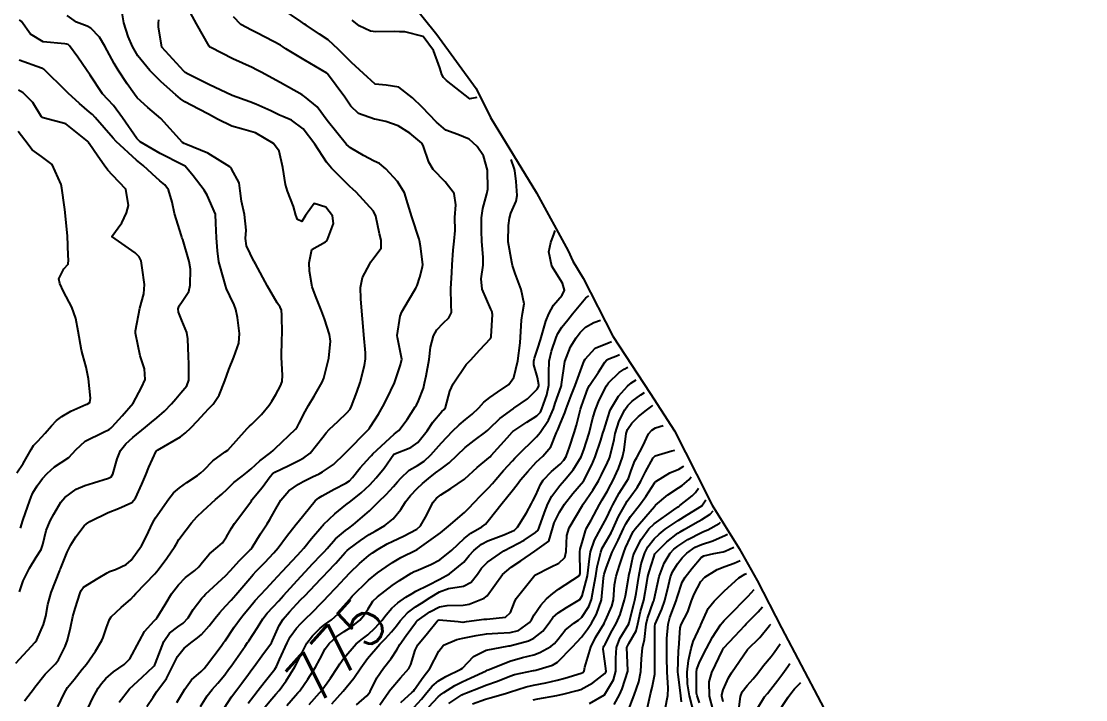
# Model space of a CAD drawing. Header units: metres. Extents: x 318500 to 325275, y 7408834 to 7428799.
# Drawn here: x 322752.3 to 322841.9, y 7421995.5 to 7422052.5 of the extents above; entities that cross this region are included whole.
import ezdxf
from ezdxf.enums import TextEntityAlignment as Align

# ---------------------------------------------------------------- set-up
doc = ezdxf.new("R2010")
doc.units = ezdxf.units.M
doc.header["$MEASUREMENT"] = 0
for name, color, linetype in [('Area', 45, 'Continuous'), ('Cotas', 45, 'Continuous'), ('Curvas de Nivel 1m', 11, 'Continuous'), ('Curvas de Nivel 5m', 15, 'Continuous'), ('Vias Primárias', 230, 'Continuous')]:
    doc.layers.add(name, color=color, linetype=linetype)
doc.styles.add('Style-STANDARD', font='STANDARD.shx')

msp = doc.modelspace()

# ---------------------------------------------------------------- linework, layer by layer
at = {"layer": 'Area'}
msp.add_lwpolyline([(322778.502, 7422062.334), (322787.271, 7422051.427), (322790.572, 7422046.885), (322791.797, 7422044.458), (322795.657, 7422038.118), (322798.33, 7422033.217), (322798.729, 7422032.372), (322799.601, 7422030.942), (322802.086, 7422026.052), (322805.235, 7422021.263), (322807.29, 7422018.07), (322809.139, 7422014.427), (322810.461, 7422011.822), (322812.725, 7422008.171), (322814.261, 7422005.48), (322816.29, 7422001.493), (322821.261, 7421992.071)], dxfattribs=at)
at = {"layer": 'Curvas de Nivel 1m', "flags": 128}
for points, elevation in [([(322755.366, 7421994.852), (322755.882, 7421995.975), (322756.179, 7421996.472), (322756.717, 7421997.15), (322757.413, 7421998.02), (322757.609, 7421998.265), (322757.757, 7421998.455), (322758.529, 7421999.541), (322759.07, 7422000.436), (322759.183, 7422000.694), (322759.456, 7422001.527), (322759.696, 7422002.199), (322759.854, 7422002.426), (322760.69, 7422003.21), (322761.493, 7422003.925), (322761.725, 7422004.179), (322761.918, 7422004.404), (322763.517, 7422006.052), (322763.802, 7422006.376), (322764.545, 7422007.355), (322765.216, 7422008.355), (322765.339, 7422008.567), (322765.559, 7422008.927), (322766.161, 7422009.755), (322766.618, 7422010.34), (322767.07, 7422010.85), (322767.59, 7422011.362), (322768.635, 7422012.314), (322769.154, 7422012.76), (322769.613, 7422013.18), (322770.19, 7422013.723), (322770.874, 7422014.281), (322771.311, 7422014.599), (322771.639, 7422014.892), (322772.361, 7422015.552), (322773.296, 7422016.254), (322773.495, 7422016.419), (322773.663, 7422016.6), (322775.357, 7422018.225), (322775.506, 7422018.399), (322775.688, 7422018.73), (322776.192, 7422019.723), (322776.467, 7422020.209), (322776.929, 7422020.995), (322777.612, 7422022.192), (322777.743, 7422022.527), (322778.08, 7422023.863), (322778.166, 7422024.186), (322778.328, 7422025.639), (322778.224, 7422026.186), (322777.81, 7422027.498), (322777.573, 7422028.194), (322777.067, 7422029.437), (322776.772, 7422030.206), (322776.539, 7422031.531), (322776.51, 7422032.21), (322776.751, 7422033.344), (322777.897, 7422033.976), (322778.013, 7422034.074), (322778.079, 7422034.188), (322778.575, 7422035.522), (322778.489, 7422036.184), (322777.931, 7422036.892), (322776.933, 7422037.207), (322776.202, 7422036.216), (322775.915, 7422035.706), (322775.547, 7422035.856), (322775.404, 7422036.228), (322775.197, 7422036.965), (322774.683, 7422038.239), (322774.517, 7422038.803), (322774.303, 7422040.245), (322773.991, 7422041.626), (322773.523, 7422042.255), (322772.013, 7422043.161), (322770.81, 7422043.497), (322770.021, 7422043.712), (322768.788, 7422044.319), (322768.296, 7422044.589), (322768.034, 7422044.725), (322767.231, 7422045.145), (322766.044, 7422045.774), (322765.699, 7422046.008), (322765.29, 7422046.361), (322764.066, 7422047.446), (322763.095, 7422048.395), (322762.099, 7422049.644), (322761.641, 7422050.415), (322761.278, 7422051.258), (322760.916, 7422052.422), (322760.653, 7422053.924)], 766), ([(322760.524, 7421995.262), (322761.39, 7421996.371), (322762.451, 7421997.343), (322763.418, 7421998.242), (322763.481, 7421998.317), (322763.515, 7421998.379), (322763.569, 7421998.525), (322764.288, 7422000.367), (322764.755, 7422001.056), (322765.458, 7422001.581), (322765.923, 7422001.886), (322766.325, 7422002.341), (322766.764, 7422003.054), (322767.495, 7422004.013), (322767.642, 7422004.184), (322767.787, 7422004.326), (322769.516, 7422005.897), (322769.88, 7422006.295), (322770.642, 7422007.175), (322771.547, 7422008.066), (322771.651, 7422008.166), (322771.728, 7422008.268), (322772.419, 7422009.409), (322772.985, 7422010.256), (322773.216, 7422010.621), (322773.591, 7422011.315), (322774.142, 7422012.242), (322774.822, 7422013.022), (322775.62, 7422013.587), (322776.025, 7422013.813), (322776.797, 7422014.202), (322777.351, 7422014.477), (322777.637, 7422014.628), (322778.577, 7422015.249), (322779.522, 7422016.171), (322779.585, 7422016.246), (322779.662, 7422016.323), (322781.469, 7422018.143), (322781.565, 7422018.259), (322781.685, 7422018.44), (322782.349, 7422019.482), (322782.739, 7422020.125), (322783.072, 7422020.767), (322783.701, 7422022.111), (322783.741, 7422022.219), (322784.225, 7422023.636), (322784.322, 7422024.104), (322783.957, 7422025.939), (322783.939, 7422026.109), (322784.19, 7422027.73), (322784.335, 7422028.105), (322784.89, 7422029.038), (322785.515, 7422030.093), (322785.62, 7422030.315), (322785.854, 7422031.003), (322786.079, 7422031.874), (322786.091, 7422032.087), (322785.893, 7422033.614), (322785.807, 7422034.091), (322785.778, 7422034.214), (322785.161, 7422036.098), (322784.841, 7422037.197), (322784.556, 7422038.104), (322783.964, 7422039.06), (322782.978, 7422040.125), (322782.432, 7422040.58), (322781.986, 7422040.764), (322781.088, 7422041.255), (322779.996, 7422041.893), (322779.663, 7422042.173), (322778.03, 7422044.19), (322777.199, 7422045.36), (322776.14, 7422046.219), (322776.051, 7422046.276), (322775.923, 7422046.351), (322774.067, 7422047.383), (322772.475, 7422048.266), (322772.083, 7422048.474), (322771.708, 7422048.654), (322770.096, 7422049.397), (322768.233, 7422050.328), (322768.163, 7422050.382), (322768.111, 7422050.444), (322767.033, 7422052.341), (322766.154, 7422053.928)], 768), ([(322751.82, 7421998.534), (322753.438, 7422000.306), (322753.58, 7422000.508), (322754.16, 7422001.799), (322754.333, 7422002.497), (322754.501, 7422003.479), (322754.792, 7422004.491), (322755.519, 7422006.334), (322755.556, 7422006.443), (322755.574, 7422006.479), (322756.15, 7422007.872), (322756.443, 7422008.477), (322756.864, 7422009.167), (322757.574, 7422010.09), (322757.766, 7422010.269), (322758.062, 7422010.453), (322759.588, 7422011.224), (322760.461, 7422011.552), (322761.596, 7422012.041), (322761.902, 7422012.405), (322762.426, 7422013.59), (322762.758, 7422014.393), (322763.006, 7422015.023), (322763.635, 7422016.38), (322763.66, 7422016.407), (322763.745, 7422016.463), (322765.672, 7422017.577), (322766.111, 7422017.911), (322766.546, 7422018.341), (322767.105, 7422018.92), (322767.698, 7422019.56), (322768.077, 7422019.952), (322768.43, 7422020.319), (322768.945, 7422021.088), (322769.424, 7422022.305), (322769.75, 7422023.256), (322770.181, 7422024.294), (322770.602, 7422025.463), (322770.661, 7422026.287), (322770.478, 7422027.622), (322770.351, 7422028.292), (322770.216, 7422028.687), (322769.831, 7422029.433), (322769.554, 7422030.021), (322769.474, 7422030.305), (322769.345, 7422030.81), (322768.91, 7422032.314), (322768.789, 7422033.226), (322768.717, 7422034.318), (322768.66, 7422035.567), (322768.623, 7422036.319), (322767.944, 7422037.914), (322767.668, 7422038.333), (322766.764, 7422039.54), (322766.074, 7422040.349), (322765.971, 7422040.409), (322765.858, 7422040.466), (322763.986, 7422041.43), (322762.283, 7422042.406), (322762.004, 7422042.671), (322760.812, 7422044.422), (322760.04, 7422045.452), (322759.57, 7422045.962), (322759.122, 7422046.444), (322758.073, 7422048.012), (322757.783, 7422048.464), (322757.043, 7422049.529), (322756.345, 7422050.486), (322756.214, 7422050.591), (322756.111, 7422050.629), (322755.953, 7422050.65), (322754.113, 7422050.809), (322753.056, 7422051.463), (322752.281, 7422052.538), (322752.132, 7422052.664)], 764), ([(322757.77, 7421994.454), (322758.266, 7421995.558), (322758.74, 7421996.44), (322759.019, 7421996.812), (322759.402, 7421997.234), (322760.039, 7421997.792), (322760.934, 7421998.407), (322761.425, 7421998.906), (322762.227, 7422000.398), (322762.659, 7422001.185), (322763.466, 7422002.097), (322763.61, 7422002.236), (322763.729, 7422002.376), (322764.391, 7422003.462), (322764.929, 7422004.359), (322765.508, 7422005.132), (322766.118, 7422005.74), (322766.879, 7422006.336), (322767.219, 7422006.639), (322767.53, 7422007.03), (322768.134, 7422007.729), (322768.84, 7422008.311), (322769.215, 7422008.646), (322769.563, 7422009.164), (322769.974, 7422009.894), (322770.233, 7422010.29), (322771.598, 7422012.113), (322771.662, 7422012.206), (322771.705, 7422012.269), (322772.573, 7422013.303), (322773.243, 7422014.254), (322773.425, 7422014.46), (322773.635, 7422014.599), (322774.748, 7422015.128), (322775.651, 7422015.588), (322776.06, 7422015.807), (322776.598, 7422016.206), (322777.674, 7422017.552), (322777.949, 7422017.916), (322778.205, 7422018.185), (322778.975, 7422018.893), (322779.701, 7422019.598), (322779.962, 7422019.911), (322780.098, 7422020.164), (322780.545, 7422021.34), (322780.826, 7422022.154), (322781.194, 7422023.588), (322781.263, 7422024.147), (322781.255, 7422024.66), (322781.139, 7422026.15), (322781.075, 7422026.877), (322780.952, 7422028.153), (322780.867, 7422029.191), (322780.833, 7422030.155), (322781.026, 7422030.979), (322781.627, 7422032.144), (322781.716, 7422032.299), (322781.876, 7422032.534), (322782.577, 7422033.442), (322782.592, 7422034.13), (322782.446, 7422034.672), (322782.14, 7422036.137), (322781.927, 7422036.581), (322780.467, 7422038.162), (322780.199, 7422038.412), (322779.955, 7422038.637), (322778.394, 7422040.186), (322777.978, 7422040.696), (322776.987, 7422042.205), (322776.019, 7422043.507), (322775.026, 7422044.235), (322774.309, 7422044.522), (322774.034, 7422044.636), (322773.297, 7422044.998), (322772.043, 7422045.579), (322771.537, 7422045.769), (322770.05, 7422046.3), (322768.064, 7422047.233), (322766.333, 7422048.09), (322766.078, 7422048.242), (322765.955, 7422048.352), (322764.11, 7422050.38), (322763.836, 7422052.094), (322763.832, 7422052.384), (322763.854, 7422052.664)], 767), ([(322762.855, 7421994.898), (322763.379, 7421995.678), (322763.654, 7421996.108), (322763.857, 7421996.373), (322764.518, 7421997.248), (322765.067, 7421998.355), (322765.427, 7421999.085), (322765.99, 7421999.789), (322766.656, 7422000.338), (322767.114, 7422000.664), (322767.449, 7422000.952), (322768.098, 7422001.682), (322768.593, 7422002.313), (322768.985, 7422002.8), (322769.485, 7422003.32), (322769.953, 7422003.833), (322770.338, 7422004.287), (322771.514, 7422005.654), (322771.805, 7422005.98), (322772.07, 7422006.264), (322772.777, 7422007.011), (322773.544, 7422007.817), (322773.903, 7422008.245), (322774.618, 7422009.18), (322775.428, 7422010.222), (322775.582, 7422010.416), (322777.016, 7422012.199), (322777.344, 7422012.454), (322777.606, 7422012.609), (322778.615, 7422013.18), (322779.623, 7422013.688), (322779.909, 7422013.882), (322780.17, 7422014.162), (322780.811, 7422014.984), (322781.656, 7422015.89), (322781.775, 7422016.021), (322781.88, 7422016.137), (322783.677, 7422017.794), (322783.856, 7422017.931), (322784.075, 7422018.106), (322784.768, 7422019.025), (322785.457, 7422020.093), (322785.548, 7422020.256), (322785.718, 7422020.608), (322786.153, 7422021.664), (322786.247, 7422022.082), (322786.375, 7422022.709), (322786.636, 7422024.077), (322786.739, 7422025.112), (322786.984, 7422026.072), (322787.28, 7422026.585), (322787.806, 7422027.146), (322788.279, 7422027.587), (322788.514, 7422028.05), (322788.481, 7422028.705), (322788.456, 7422030.051), (322788.538, 7422031.372), (322788.566, 7422032.05), (322788.643, 7422033.295), (322788.741, 7422034.047), (322788.805, 7422034.943), (322788.78, 7422036.047), (322788.869, 7422037.113), (322788.744, 7422038.048), (322787.965, 7422039.034), (322786.953, 7422040.075), (322786.595, 7422040.689), (322786.13, 7422042.088), (322786.003, 7422042.287), (322784.987, 7422043.129), (322784.025, 7422043.745), (322782.988, 7422044.126), (322782.178, 7422044.285), (322782.032, 7422044.311), (322780.672, 7422044.796), (322780.042, 7422045.393), (322779.511, 7422046.175), (322778.079, 7422048.139), (322778.018, 7422048.191), (322776.096, 7422049.299), (322774.545, 7422050.243), (322774.282, 7422050.417), (322774.113, 7422050.525), (322773.531, 7422050.841), (322772.123, 7422051.571), (322771.651, 7422051.803), (322770.776, 7422052.29), (322770.139, 7422052.91)], 769), ([(322790.65, 7422046.13), (322790.06, 7422046.03), (322788.075, 7422047.565), (322787.826, 7422047.813), (322787.69, 7422048.066), (322787.519, 7422048.638), (322786.988, 7422050.077), (322786.122, 7422051.26), (322784.575, 7422051.656), (322784.125, 7422051.658), (322783.7, 7422051.69), (322782.125, 7422051.658), (322781.686, 7422051.707), (322780.734, 7422052.161), (322780.137, 7422052.637)], 771), ([(322752.115, 7422004.531), (322752.441, 7422005.458), (322752.962, 7422006.518), (322753.534, 7422007.447), (322753.951, 7422008.097), (322754.099, 7422008.505), (322754.378, 7422009.692), (322754.701, 7422010.499), (322755.013, 7422011.069), (322755.596, 7422012.07), (322755.938, 7422012.485), (322756.895, 7422013.186), (322757.615, 7422013.482), (322758.37, 7422013.697), (322759.625, 7422014.087), (322759.848, 7422014.206), (322759.987, 7422014.426), (322760.349, 7422015.723), (322760.637, 7422016.42), (322761.09, 7422016.991), (322761.671, 7422017.524), (322762.729, 7422018.394), (322763.25, 7422018.823), (322763.692, 7422019.185), (322764.337, 7422019.734), (322764.93, 7422020.362), (322765.283, 7422020.79), (322765.724, 7422021.29), (322766.209, 7422021.869), (322766.381, 7422022.344), (322766.375, 7422023.723), (322766.354, 7422024.344), (322766.297, 7422025.83), (322766.207, 7422026.346), (322765.8, 7422027.379), (322765.529, 7422028.076), (322765.502, 7422028.355), (322765.568, 7422028.6), (322765.819, 7422028.965), (322766.378, 7422029.801), (322766.488, 7422030.344), (322766.515, 7422031.689), (322766.419, 7422032.345), (322765.888, 7422034.179), (322765.836, 7422034.297), (322765.808, 7422034.351), (322765.76, 7422034.484), (322765.178, 7422036.361), (322764.979, 7422037.32), (322764.675, 7422038.369), (322764.357, 7422038.777), (322763.957, 7422039.116), (322763.292, 7422039.719), (322762.536, 7422040.402), (322761.977, 7422040.872), (322760.256, 7422042.427), (322760.004, 7422042.698), (322758.491, 7422044.453), (322758.267, 7422044.691), (322758.034, 7422044.899), (322757.193, 7422045.624), (322756.236, 7422046.487), (322756.053, 7422046.665), (322754.18, 7422048.509), (322754.081, 7422048.57), (322753.978, 7422048.616), (322752.091, 7422049.272)], 763), ([(322752.202, 7422009.9), (322752.408, 7422010.528), (322752.819, 7422011.748), (322753.112, 7422012.517), (322753.263, 7422012.857), (322753.614, 7422013.455), (322754.062, 7422014.067), (322754.459, 7422014.502), (322755.071, 7422015.06), (322755.644, 7422015.431), (322756.289, 7422015.841), (322756.86, 7422016.472), (322757.668, 7422017.22), (322759.207, 7422017.969), (322759.678, 7422018.198), (322759.809, 7422018.299), (322759.934, 7422018.427), (322760.778, 7422019.335), (322761.71, 7422020.41), (322762.404, 7422021.726), (322762.699, 7422022.396), (322762.65, 7422023.298), (322762.302, 7422024.402), (322761.907, 7422026.289), (322761.882, 7422026.409), (322761.882, 7422026.5), (322762.265, 7422028.403), (322762.608, 7422029.618), (322762.667, 7422030.398), (322762.46, 7422031.802), (322762.362, 7422032.403), (322762.197, 7422032.729), (322761.876, 7422033.049), (322759.89, 7422034.43), (322760.748, 7422035.58), (322761.135, 7422036.418), (322761.313, 7422037.033), (322761.083, 7422038.419), (322759.962, 7422039.601), (322759.553, 7422040.023), (322759.263, 7422040.441), (322758.735, 7422041.202), (322757.997, 7422042.275), (322757.926, 7422042.388), (322757.861, 7422042.462), (322756.021, 7422043.914), (322754.113, 7422044.425), (322754.029, 7422044.445), (322753.966, 7422044.511), (322753.241, 7422045.721), (322752.433, 7422046.534), (322752.053, 7422046.762)], 762), ([(322751.896, 7422014.536), (322752.441, 7422015.331), (322753.122, 7422016.518), (322753.317, 7422016.853), (322753.661, 7422017.223), (322754.301, 7422017.877), (322754.813, 7422018.499), (322755.236, 7422018.945), (322755.692, 7422019.292), (322756.44, 7422019.737), (322757.707, 7422020.292), (322757.832, 7422020.334), (322758.059, 7422020.455), (322758.103, 7422020.843), (322757.944, 7422022.457), (322757.745, 7422023.447), (322757.457, 7422024.465), (322757.361, 7422024.872), (322757.062, 7422026.471), (322756.869, 7422027.543), (322756.524, 7422028.479), (322755.83, 7422029.796), (322755.521, 7422030.493), (322755.453, 7422030.887), (322755.858, 7422031.707), (322756.23, 7422032.119), (322756.264, 7422032.484), (322756.22, 7422032.831), (322756.17, 7422034.486), (322755.986, 7422036.422), (322755.98, 7422036.489), (322755.926, 7422036.898), (322755.687, 7422038.493), (322755.634, 7422038.812), (322754.88, 7422040.501), (322753.98, 7422041.177), (322753.182, 7422041.717), (322752.577, 7422042.531), (322752.011, 7422043.27)], 761), ([(322767.369, 7421994.899), (322767.932, 7421995.771), (322768.362, 7421996.315), (322768.843, 7421996.863), (322769.409, 7421997.564), (322769.724, 7421997.987), (322769.942, 7421998.292), (322771.124, 7421999.961), (322771.34, 7422000.272), (322771.381, 7422000.331), (322771.442, 7422000.418), (322772.184, 7422001.537), (322772.628, 7422002.258), (322772.99, 7422002.742), (322773.485, 7422003.271), (322773.955, 7422003.781), (322774.364, 7422004.237), (322775.513, 7422005.478), (322776.188, 7422006.21), (322776.826, 7422006.906), (322777.542, 7422007.637), (322777.813, 7422007.921), (322778.033, 7422008.185), (322778.744, 7422008.997), (322779.573, 7422009.684), (322779.859, 7422009.883), (322780.219, 7422010.16), (322781.592, 7422011.363), (322782.4, 7422012.128), (322782.997, 7422012.731), (322783.619, 7422013.409), (322783.951, 7422013.781), (322784.236, 7422014.104), (322784.956, 7422014.781), (322785.646, 7422015.179), (322786.207, 7422015.526), (322786.775, 7422016.073), (322787.67, 7422017.074), (322788.594, 7422018.046), (322789.149, 7422018.578), (322789.695, 7422019.044), (322790.248, 7422019.478), (322790.8, 7422020.019), (322791.23, 7422020.502), (322791.723, 7422020.901), (322792.38, 7422021.351), (322793.338, 7422021.986), (322793.746, 7422022.561), (322794.085, 7422023.975), (322794.278, 7422025.477), (322794.323, 7422025.972), (322794.395, 7422027.387), (322794.494, 7422027.97), (322794.622, 7422028.763), (322794.388, 7422029.972), (322793.86, 7422031.31), (322793.653, 7422031.983), (322793.578, 7422032.281), (322793.29, 7422033.989), (322793.301, 7422035.376), (322793.381, 7422035.988), (322793.508, 7422036.405), (322793.941, 7422037.412), (322794.04, 7422037.888), (322793.966, 7422039.065), (322793.832, 7422039.982), (322793.779, 7422040.186), (322793.53, 7422040.91)], 771), ([(322769.367, 7421994.744), (322769.982, 7421995.69), (322770.416, 7421996.285), (322770.839, 7421996.837), (322771.41, 7421997.618), (322771.688, 7421997.995), (322771.893, 7421998.265), (322772.538, 7421999.15), (322773.338, 7422000.251), (322773.379, 7422000.313), (322773.443, 7422000.45), (322773.996, 7422001.708), (322774.341, 7422002.237), (322774.863, 7422002.845), (322775.49, 7422003.526), (322775.83, 7422003.88), (322776.152, 7422004.21), (322777.514, 7422005.624), (322777.793, 7422005.912), (322778.051, 7422006.185), (322778.758, 7422006.952), (322779.545, 7422007.836), (322779.711, 7422008.004), (322779.9, 7422008.165), (322780.845, 7422008.866), (322781.568, 7422009.354), (322782.066, 7422009.64), (322782.893, 7422010.12), (322783.586, 7422010.67), (322784.242, 7422011.455), (322784.636, 7422012.1), (322785.049, 7422012.655), (322785.617, 7422013.241), (322786.055, 7422013.652), (322786.563, 7422014.076), (322787.163, 7422014.541), (322787.643, 7422014.896), (322788.304, 7422015.396), (322788.991, 7422016.04), (322789.666, 7422016.677), (322790.424, 7422017.271), (322791.405, 7422018.013), (322791.559, 7422018.134), (322791.684, 7422018.251), (322792.579, 7422019.115), (322793.709, 7422019.944), (322793.733, 7422019.956), (322793.769, 7422019.979), (322794.91, 7422020.774), (322795.735, 7422021.6), (322795.851, 7422021.836), (322795.864, 7422021.949), (322795.746, 7422022.581), (322795.442, 7422023.64), (322795.444, 7422023.955), (322795.506, 7422024.212), (322795.776, 7422025.029), (322796.006, 7422025.729), (322796.063, 7422025.947), (322796.45, 7422027.304), (322796.706, 7422027.941), (322797.099, 7422028.665), (322797.836, 7422029.493), (322798.028, 7422029.927), (322797.849, 7422030.505), (322796.967, 7422031.939), (322796.695, 7422033.135), (322796.866, 7422033.94), (322797.143, 7422034.703), (322797.24, 7422034.95)], 772), ([(322771.374, 7421995.174), (322771.862, 7421995.786), (322772.231, 7421996.262), (322772.737, 7421996.919), (322773.412, 7421997.74), (322773.637, 7421998.027), (322773.76, 7421998.245), (322774.027, 7421998.841), (322774.656, 7422000.232), (322774.927, 7422000.749), (322775.459, 7422001.487), (322775.806, 7422001.874), (322776.15, 7422002.21), (322776.818, 7422002.862), (322777.49, 7422003.546), (322777.811, 7422003.871), (322778.102, 7422004.184), (322778.781, 7422004.904), (322779.515, 7422005.692), (322779.974, 7422006.163), (322780.767, 7422006.915), (322781.542, 7422007.581), (322781.859, 7422007.822), (322782.334, 7422008.128), (322783.101, 7422008.572), (322783.56, 7422008.797), (322784.459, 7422009.209), (322785.576, 7422009.807), (322785.885, 7422010.085), (322786.324, 7422010.815), (322786.954, 7422012.07), (322787.25, 7422012.421), (322787.61, 7422012.698), (322788.447, 7422013.218), (322789.601, 7422014.03), (322789.63, 7422014.054), (322790.667, 7422014.998), (322791.657, 7422015.807), (322791.762, 7422015.905), (322791.853, 7422016.007), (322793.194, 7422017.506), (322793.616, 7422017.981), (322793.648, 7422018.013), (322793.681, 7422018.04), (322794.839, 7422018.816), (322795.701, 7422019.348), (322795.992, 7422019.66), (322796.128, 7422019.946), (322796.547, 7422021.123), (322796.709, 7422021.94), (322796.693, 7422022.998), (322796.721, 7422023.94), (322796.93, 7422024.782), (322797.31, 7422025.935), (322797.455, 7422026.273), (322797.803, 7422026.794), (322798.312, 7422027.423), (322798.704, 7422027.917), (322799.834, 7422029.278), (322800.06, 7422029.45)], 773), ([(322772.788, 7421994.836), (322773.379, 7421995.538), (322773.712, 7421995.918), (322773.986, 7421996.241), (322774.588, 7421997.046), (322775.319, 7421998.222), (322775.422, 7421998.422), (322776.313, 7422000.207), (322776.803, 7422000.846), (322777.459, 7422001.481), (322777.85, 7422001.8), (322778.39, 7422002.181), (322778.971, 7422002.681), (322779.487, 7422003.304), (322779.854, 7422003.805), (322780.143, 7422004.16), (322781.514, 7422005.515), (322782.267, 7422006.129), (322782.999, 7422006.647), (322783.533, 7422007.007), (322784.229, 7422007.414), (322785.55, 7422008.058), (322785.573, 7422008.066), (322785.623, 7422008.089), (322787.571, 7422009.489), (322788.248, 7422010.05), (322789.592, 7422011.215), (322790.009, 7422011.613), (322790.388, 7422012.022), (322790.975, 7422012.651), (322791.619, 7422013.287), (322791.967, 7422013.663), (322792.238, 7422014.001), (322792.886, 7422014.747), (322793.654, 7422015.569), (322793.854, 7422015.78), (322794.045, 7422015.974), (322795.676, 7422017.573), (322795.848, 7422017.779), (322795.97, 7422017.947), (322796.664, 7422018.972), (322797.091, 7422019.936), (322797.251, 7422020.4), (322797.738, 7422021.825), (322797.764, 7422021.905), (322797.777, 7422021.929), (322797.783, 7422021.972), (322798.064, 7422023.925), (322798.541, 7422025.157), (322799.003, 7422025.912), (322799.34, 7422026.364), (322799.804, 7422026.821), (322800.507, 7422027.192), (322801.05, 7422027.39)], 774), ([(322776.509, 7421995.067), (322777.388, 7421996.024), (322777.467, 7421996.111), (322777.532, 7421996.189), (322778.308, 7421997.279), (322778.914, 7421998.175), (322779.111, 7421998.486), (322779.428, 7421998.954), (322780.49, 7422000.154), (322781.015, 7422000.578), (322781.452, 7422000.917), (322782.084, 7422001.507), (322782.628, 7422002.123), (322783.001, 7422002.594), (322783.486, 7422003.156), (322783.976, 7422003.622), (322784.675, 7422004.098), (322785.188, 7422004.409), (322785.505, 7422004.586), (322786.529, 7422005.093), (322787.515, 7422005.6), (322788.333, 7422006.048), (322789.535, 7422007.036), (322789.985, 7422007.584), (322790.386, 7422008.022), (322791.036, 7422008.537), (322791.562, 7422008.816), (322792.918, 7422009.338), (322793.574, 7422009.6), (322793.822, 7422009.731), (322794.08, 7422009.972), (322794.825, 7422011.194), (322795.235, 7422011.955), (322795.369, 7422012.188), (322795.611, 7422012.681), (322795.991, 7422013.58), (322796.223, 7422013.944), (322796.92, 7422014.658), (322797.65, 7422015.27), (322797.976, 7422015.604), (322798.164, 7422015.922), (322798.458, 7422016.709), (322798.852, 7422017.912), (322799.044, 7422018.556), (322799.375, 7422019.905), (322799.45, 7422020.167), (322799.726, 7422020.946), (322799.993, 7422021.639), (322800.129, 7422021.894), (322800.883, 7422023.015), (322801.434, 7422023.875), (322801.589, 7422024.046), (322801.764, 7422024.136), (322802.492, 7422024.422), (322802.67, 7422024.52)], 776), ([(322778.431, 7421995.123), (322779.39, 7421996.17), (322780.286, 7421997.278), (322780.863, 7421998.148), (322781.428, 7421998.912), (322782.476, 7422000.124), (322782.945, 7422000.62), (322783.456, 7422001.158), (322783.89, 7422001.679), (322784.198, 7422002.103), (322784.796, 7422002.781), (322785.488, 7422003.269), (322785.99, 7422003.585), (322786.699, 7422004.072), (322787.505, 7422004.533), (322788.26, 7422004.802), (322789.51, 7422005.024), (322790.177, 7422005.36), (322790.693, 7422006.018), (322791.029, 7422006.514), (322791.535, 7422007.037), (322792.902, 7422007.99), (322793.555, 7422008.319), (322794.635, 7422008.893), (322795.574, 7422009.519), (322795.794, 7422009.731), (322795.893, 7422009.947), (322796.328, 7422011.208), (322796.622, 7422011.94), (322796.952, 7422012.594), (322797.623, 7422013.477), (322797.834, 7422013.72), (322798.023, 7422013.924), (322798.76, 7422014.796), (322799.421, 7422015.904), (322799.666, 7422016.496), (322800.1, 7422017.894), (322800.413, 7422019.175), (322800.624, 7422019.886), (322800.946, 7422020.658), (322801.571, 7422021.873), (322801.742, 7422022.119), (322802.624, 7422022.988), (322803.052, 7422023.267), (322803.36, 7422023.45)], 777), ([(322780.497, 7421995.03), (322781.385, 7421995.793), (322781.551, 7421995.974), (322781.652, 7421996.136), (322782.226, 7421997.309), (322782.787, 7421998.12), (322783.428, 7421998.919), (322783.899, 7421999.641), (322784.158, 7422000.103), (322784.679, 7422000.871), (322785.468, 7422001.936), (322785.536, 7422002.022), (322785.61, 7422002.088), (322786.688, 7422002.866), (322787.488, 7422003.283), (322788.15, 7422003.391), (322789.491, 7422003.413), (322790.006, 7422003.511), (322791.272, 7422004.012), (322791.41, 7422004.102), (322791.502, 7422004.207), (322792.791, 7422005.991), (322793.53, 7422006.624), (322794.356, 7422007.149), (322795.525, 7422007.95), (322796.693, 7422008.809), (322797.055, 7422009.935), (322797.163, 7422010.355), (322797.593, 7422011.243), (322798.019, 7422011.924), (322798.722, 7422012.805), (322799.629, 7422013.85), (322799.654, 7422013.876), (322799.664, 7422013.899), (322800.33, 7422015.21), (322800.621, 7422015.886), (322801.085, 7422017.29), (322801.26, 7422017.876), (322801.355, 7422018.205), (322801.701, 7422019.303), (322801.843, 7422019.734), (322801.896, 7422019.868), (322802.575, 7422021.014), (322803.34, 7422021.854), (322803.556, 7422022.038), (322803.623, 7422022.091), (322804.06, 7422022.37)], 778), ([(322782.467, 7421995.031), (322783.234, 7421996.112), (322783.296, 7421996.207), (322783.393, 7421996.339), (322784.208, 7421997.302), (322784.902, 7421998.095), (322785.086, 7421998.431), (322785.435, 7421999.635), (322785.66, 7422000.087), (322786.474, 7422001.056), (322787.295, 7422002.063), (322787.386, 7422002.147), (322787.472, 7422002.176), (322789.059, 7422002.036), (322789.469, 7422001.995), (322789.503, 7422001.996), (322789.774, 7422002.027), (322791.259, 7422002.226), (322791.473, 7422002.242), (322793.065, 7422002.398), (322793.482, 7422002.804), (322793.8, 7422003.671), (322793.967, 7422003.973), (322795.52, 7422005.95), (322796.844, 7422006.623), (322797.535, 7422006.956), (322798.052, 7422007.413), (322798.162, 7422007.921), (322798.224, 7422009.267), (322798.425, 7422009.917), (322799.555, 7422011.856), (322799.584, 7422011.9), (322800.414, 7422013.092), (322800.894, 7422013.881), (322801.145, 7422014.37), (322801.653, 7422015.422), (322801.791, 7422015.735), (322801.841, 7422015.868), (322802.196, 7422017.344), (322802.305, 7422017.864), (322802.631, 7422018.926), (322803.102, 7422019.856), (322803.351, 7422020.218), (322803.721, 7422020.577), (322804.464, 7422021.104), (322804.75, 7422021.3)], 779), ([(322785.371, 7421994.827), (322785.971, 7421995.491), (322786.439, 7421996.074), (322786.874, 7421996.592), (322787.405, 7421997.043), (322788.041, 7421997.42), (322789.289, 7421998.032), (322789.421, 7421998.12), (322790.37, 7421999.081), (322791.436, 7421999.613), (322793.339, 7421999.982), (322793.43, 7421999.99), (322794.988, 7422000.416), (322795.45, 7422000.632), (322796.186, 7422001.216), (322796.73, 7422001.937), (322797.033, 7422002.378), (322797.483, 7422002.766), (322798.192, 7422003.217), (322799.319, 7422003.903), (322799.503, 7422004.186), (322799.962, 7422005.893), (322800.127, 7422007.305), (322800.216, 7422007.89), (322800.553, 7422008.897), (322801.081, 7422009.877), (322801.589, 7422010.789), (322801.938, 7422011.525), (322802.103, 7422011.865), (322802.64, 7422012.834), (322803.286, 7422013.853), (322803.404, 7422014.082), (322803.643, 7422014.748), (322803.954, 7422015.547), (322804.107, 7422015.843), (322804.613, 7422016.78), (322805.109, 7422017.829), (322805.379, 7422018.13), (322805.688, 7422018.328), (322806.33, 7422018.54)], 781), ([(322786.586, 7421994.857), (322787.385, 7421995.702), (322787.578, 7421995.866), (322787.851, 7421996.053), (322788.783, 7421996.656), (322789.404, 7421996.961), (322790.147, 7421997.285), (322791.418, 7421997.896), (322791.498, 7421997.93), (322791.676, 7421998.006), (322793.427, 7421998.697), (322794.482, 7421999.016), (322795.433, 7421999.235), (322795.957, 7421999.422), (322796.865, 7421999.936), (322797.181, 7422000.195), (322797.449, 7422000.521), (322798.076, 7422001.305), (322798.822, 7422001.91), (322799.217, 7422002.161), (322799.478, 7422002.409), (322800.08, 7422003.302), (322800.293, 7422003.888), (322800.463, 7422004.839), (322800.651, 7422005.883), (322800.782, 7422006.63), (322801.073, 7422007.877), (322801.208, 7422008.223), (322801.564, 7422008.836), (322801.948, 7422009.493), (322802.123, 7422009.865), (322802.584, 7422010.866), (322803.124, 7422011.855), (322803.304, 7422012.153), (322803.611, 7422012.597), (322804.148, 7422013.316), (322804.452, 7422013.838), (322804.837, 7422014.637), (322805.504, 7422015.822), (322805.662, 7422015.979), (322807.054, 7422016.411), (322807.33, 7422016.47)], 782), ([(322788.275, 7421995.148), (322789.388, 7421995.865), (322789.498, 7421995.92), (322789.773, 7421996.026), (322790.922, 7421996.49), (322791.4, 7421996.677), (322792.373, 7421997.028), (322793.412, 7421997.444), (322793.815, 7421997.573), (322795.419, 7421997.902), (322795.46, 7421997.909), (322795.62, 7421997.948), (322797.006, 7421998.352), (322797.427, 7421998.608), (322798.686, 7421999.911), (322799.052, 7422000.3), (322799.452, 7422000.712), (322799.97, 7422001.384), (322800.289, 7422001.888), (322800.718, 7422002.645), (322801.132, 7422003.876), (322801.322, 7422005.677), (322801.346, 7422005.873), (322801.375, 7422006.019), (322801.53, 7422006.532), (322801.89, 7422007.522), (322802.041, 7422007.865), (322802.544, 7422008.881), (322803.001, 7422009.856), (322803.191, 7422010.247), (322803.59, 7422010.886), (322804.331, 7422011.839), (322804.873, 7422012.569), (322805.629, 7422013.749), (322805.663, 7422013.786), (322805.708, 7422013.819), (322806.889, 7422014.554), (322807.646, 7422014.86), (322808.006, 7422015.072), (322808.07, 7422015.15)], 783), ([(322790.277, 7421995.121), (322791.383, 7421995.511), (322791.767, 7421995.621), (322793.046, 7421995.985), (322793.304, 7421996.068), (322793.392, 7421996.095), (322794.81, 7421996.548), (322795.401, 7421996.684), (322796.456, 7421996.888), (322797.407, 7421997.094), (322798.062, 7421997.269), (322799.417, 7421997.69), (322799.557, 7421997.759), (322799.669, 7421997.896), (322799.737, 7421998.209), (322800.239, 7421999.888), (322800.647, 7422000.687), (322801.356, 7422001.872), (322801.394, 7422001.948), (322801.474, 7422002.109), (322802.02, 7422003.337), (322802.149, 7422003.864), (322802.249, 7422005.127), (322802.38, 7422005.861), (322802.652, 7422006.74), (322803.009, 7422007.855), (322803.165, 7422008.245), (322803.569, 7422009.122), (322803.815, 7422009.608), (322803.979, 7422009.844), (322805.599, 7422011.727), (322805.69, 7422011.819), (322806.731, 7422012.686), (322807.622, 7422013.282), (322807.921, 7422013.491), (322808.525, 7422013.997), (322808.69, 7422014.2)], 784), ([(322800.116, 7421995.151), (322801.39, 7421995.854), (322802.155, 7421997.117), (322802.359, 7421997.861), (322802.346, 7421998.946), (322802.397, 7421999.86), (322802.693, 7422000.616), (322803.438, 7422001.85), (322803.448, 7422001.873), (322803.472, 7422001.954), (322803.855, 7422003.485), (322803.945, 7422003.843), (322804.046, 7422004.383), (322804.273, 7422005.839), (322804.492, 7422006.879), (322804.793, 7422007.831), (322805.052, 7422008.334), (322805.567, 7422008.986), (322805.988, 7422009.399), (322806.511, 7422009.806), (322807.588, 7422010.549), (322808.349, 7422011.025), (322809.6, 7422011.77), (322809.93, 7422012.29)], 786), ([(322802.194, 7421995.046), (322802.657, 7421995.857), (322802.873, 7421996.38), (322803.354, 7421997.851), (322803.363, 7421997.909), (322803.28, 7421999.852), (322803.317, 7421999.976), (322803.445, 7422000.178), (322804.057, 7422001.245), (322804.208, 7422001.839), (322804.438, 7422002.883), (322804.695, 7422003.832), (322804.972, 7422005.286), (322805.056, 7422005.827), (322805.144, 7422006.208), (322805.545, 7422007.464), (322805.642, 7422007.726), (322805.706, 7422007.818), (322806.634, 7422008.734), (322807.575, 7422009.473), (322807.771, 7422009.594), (322808.105, 7422009.785), (322809.04, 7422010.321), (322809.589, 7422010.629), (322810.287, 7422011.066), (322810.54, 7422011.34)], 787), ([(322803.369, 7421994.446), (322803.757, 7421995.472), (322803.89, 7421995.843), (322804.28, 7421996.964), (322804.459, 7421997.834), (322804.498, 7421998.901), (322804.594, 7421999.833), (322804.75, 7422000.531), (322804.911, 7422001.828), (322805.004, 7422002.301), (322805.497, 7422003.652), (322805.548, 7422003.771), (322805.563, 7422003.819), (322805.585, 7422003.903), (322805.996, 7422005.813), (322806.406, 7422006.938), (322806.926, 7422007.799), (322807.224, 7422008.125), (322807.559, 7422008.385), (322808.419, 7422008.93), (322809.576, 7422009.527), (322809.744, 7422009.601), (322810.091, 7422009.762), (322811.05, 7422010.283), (322811.16, 7422010.39)], 788), ([(322804.894, 7421994.3), (322805.24, 7421995.822), (322805.268, 7421995.946), (322805.4, 7421996.491), (322805.632, 7421997.601), (322805.639, 7421997.817), (322805.632, 7421998.027), (322805.638, 7421999.817), (322805.627, 7422001.658), (322805.657, 7422001.817), (322806.216, 7422003.082), (322806.472, 7422003.805), (322806.778, 7422005.066), (322806.949, 7422005.799), (322807.109, 7422006.213), (322807.537, 7422006.894), (322807.929, 7422007.401), (322808.317, 7422007.782), (322809.038, 7422008.295), (322809.561, 7422008.52), (322810.505, 7422008.817), (322811.573, 7422009.3), (322811.75, 7422009.39)], 789), ([(322807.875, 7421995.292), (322807.821, 7421995.786), (322807.587, 7421997.619), (322807.579, 7421997.788), (322807.631, 7421999.595), (322807.641, 7421999.788), (322807.759, 7422001.493), (322807.846, 7422001.786), (322808.403, 7422002.864), (322808.727, 7422003.778), (322808.938, 7422004.343), (322809.516, 7422005.41), (322809.839, 7422005.765), (322810.878, 7422006.401), (322811.534, 7422006.663), (322812.307, 7422006.96), (322812.81, 7422007.18)], 791), ([(322808.972, 7421994.168), (322808.547, 7421995.778), (322808.387, 7421996.799), (322808.361, 7421997.781), (322808.459, 7421998.751), (322808.697, 7421999.777), (322808.874, 7422000.351), (322809.469, 7422001.679), (322809.501, 7422001.738), (322809.515, 7422001.769), (322810.124, 7422003.127), (322810.617, 7422003.753), (322811.509, 7422004.626), (322812.7, 7422005.722), (322813.22, 7422006.019), (322813.34, 7422006.07)], 792), ([(322809.381, 7421995.202), (322809.188, 7421995.772), (322809.153, 7421996.013), (322809.139, 7421997.773), (322809.175, 7421998.02), (322809.429, 7421998.671), (322809.973, 7421999.762), (322810.498, 7422000.711), (322811.165, 7422001.745), (322811.294, 7422001.921), (322811.476, 7422002.13), (322812.279, 7422002.938), (322813.054, 7422003.717), (322813.505, 7422004.184), (322813.99, 7422004.73)], 793), ([(322810.536, 7421994.589), (322810.23, 7421995.757), (322810.206, 7421996.96), (322810.425, 7421997.755), (322811.322, 7421999.625), (322811.382, 7421999.741), (322811.403, 7421999.778), (322811.441, 7421999.827), (322812.37, 7422000.813), (322813.203, 7422001.714), (322813.333, 7422001.851), (322813.474, 7422001.992), (322814.324, 7422002.865), (322814.7, 7422003.28)], 794), ([(322812.675, 7421994.416), (322812.833, 7421995.718), (322812.999, 7421996.113), (322813.404, 7421996.651), (322813.9, 7421997.218), (322814.297, 7421997.701), (322814.793, 7421998.329), (322815.434, 7421999.1), (322815.689, 7421999.434), (322816.2, 7422000.17)], 796), ([(322814.309, 7421994.768), (322814.87, 7421995.695), (322815.11, 7421995.977), (322815.4, 7421996.334), (322815.984, 7421997.109), (322816.411, 7421997.675), (322816.835, 7421998.26), (322817.01, 7421998.51)], 797), ([(322815.879, 7421994.193), (322816.849, 7421995.668), (322817.076, 7421995.984), (322817.401, 7421996.38), (322817.831, 7421996.81), (322817.93, 7421996.88)], 798)]:
    msp.add_lwpolyline(points, dxfattribs=dict(at, elevation=elevation))
at = {"layer": 'Curvas de Nivel 5m', "flags": 128}
for points, elevation in [([(322765.373, 7421995.227), (322765.809, 7421995.921), (322766.063, 7421996.343), (322766.62, 7421997.12), (322767.412, 7421997.825), (322767.672, 7421998.07), (322767.88, 7421998.323), (322769.107, 7421999.975), (322769.347, 7422000.301), (322769.388, 7422000.354), (322769.442, 7422000.425), (322770.2, 7422001.548), (322770.731, 7422002.281), (322771.059, 7422002.694), (322771.484, 7422003.215), (322771.964, 7422003.794), (322772.399, 7422004.261), (322772.937, 7422004.825), (322773.512, 7422005.451), (322774.243, 7422006.239), (322775.541, 7422007.628), (322775.826, 7422007.935), (322776.064, 7422008.212), (322776.728, 7422009.037), (322777.578, 7422010.026), (322777.66, 7422010.108), (322777.737, 7422010.188), (322778.682, 7422011.087), (322779.597, 7422011.845), (322780.019, 7422012.164), (322780.901, 7422012.86), (322781.621, 7422013.55), (322781.91, 7422013.851), (322782.166, 7422014.132), (322782.83, 7422014.934), (322783.66, 7422016.11), (322785.09, 7422016.671), (322785.67, 7422017.092), (322786.446, 7422018.079), (322786.948, 7422018.814), (322787.705, 7422019.698), (322787.891, 7422019.874), (322788.011, 7422020.055), (322788.369, 7422021.412), (322788.651, 7422022.046), (322789.756, 7422023.67), (322789.926, 7422023.86), (322790.11, 7422024.027), (322790.893, 7422024.899), (322791.788, 7422025.857), (322791.841, 7422025.958), (322791.851, 7422026.009), (322791.951, 7422027.875), (322791.945, 7422028.008), (322791.921, 7422028.108), (322791.823, 7422028.316), (322791.095, 7422030.017), (322791.006, 7422030.865), (322791.161, 7422032.017), (322791.186, 7422032.711), (322791.072, 7422034.018), (322791.021, 7422034.907), (322791.043, 7422036.019), (322791.155, 7422036.795), (322791.486, 7422038.015), (322791.562, 7422038.408), (322791.551, 7422040.014), (322791.201, 7422041.227), (322790.678, 7422042.023), (322790.009, 7422042.631), (322789.035, 7422043.024), (322788.02, 7422043.373), (322787.256, 7422044.072), (322786.048, 7422045.321), (322785.222, 7422046.098), (322784.063, 7422046.99), (322783.008, 7422047.184), (322782.067, 7422047.25), (322781.091, 7422048.155), (322780.094, 7422049.091), (322778.983, 7422050.181), (322778.118, 7422050.985), (322777.389, 7422051.467), (322776.266, 7422052.218), (322776.131, 7422052.318), (322775.817, 7422052.542), (322774.151, 7422053.643)], 770), ([(322752.542, 7421995.353), (322753.389, 7421996.461), (322753.408, 7421996.491), (322753.42, 7421996.51), (322754.288, 7421997.616), (322755.152, 7421998.484), (322755.423, 7421998.824), (322755.973, 7421999.936), (322756.159, 7422000.473), (322756.408, 7422001.518), (322756.632, 7422002.468), (322756.818, 7422003.129), (322757.245, 7422004.463), (322757.315, 7422004.649), (322757.505, 7422004.924), (322758.76, 7422005.689), (322759.517, 7422006.144), (322759.71, 7422006.237), (322760.212, 7422006.423), (322761.098, 7422006.843), (322761.532, 7422007.207), (322762.398, 7422008.397), (322762.798, 7422009.155), (322763.357, 7422010.383), (322763.584, 7422010.776), (322764.692, 7422012.364), (322765.109, 7422012.856), (322765.614, 7422013.296), (322766.225, 7422013.74), (322767.117, 7422014.335), (322767.411, 7422014.555), (322767.637, 7422014.785), (322768.418, 7422015.549), (322769.455, 7422016.303), (322769.662, 7422016.47), (322771.298, 7422018.276), (322771.492, 7422018.464), (322771.686, 7422018.642), (322772.503, 7422019.456), (322773.155, 7422020.256), (322773.377, 7422020.592), (322773.723, 7422021.147), (322774.116, 7422021.862), (322774.246, 7422022.242), (322774.278, 7422022.774), (322774.192, 7422024.244), (322774.223, 7422025.804), (322774.237, 7422026.243), (322774.232, 7422027.826), (322774.189, 7422028.244), (322774.068, 7422028.492), (322773.826, 7422028.856), (322773.015, 7422030.258), (322772, 7422032.137), (322771.93, 7422032.269), (322771.871, 7422032.374), (322771.247, 7422033.643), (322771.163, 7422034.281), (322771.208, 7422034.973), (322771.069, 7422036.283), (322770.817, 7422037.407), (322770.724, 7422038.288), (322770.633, 7422038.966), (322769.968, 7422040.142), (322769.909, 7422040.24), (322769.853, 7422040.302), (322767.987, 7422041.456), (322766.134, 7422042.213), (322765.999, 7422042.262), (322765.867, 7422042.352), (322764.03, 7422044.38), (322762.937, 7422045.294), (322762.047, 7422046.115), (322761.802, 7422046.412), (322761.206, 7422047.276), (322760.426, 7422048.427), (322760.088, 7422048.983), (322759.326, 7422050.442), (322758.869, 7422051.2), (322758.125, 7422051.978), (322757.812, 7422052.15), (322756.932, 7422052.478), (322756.138, 7422053.038)], 765), ([(322774.63, 7421994.973), (322775.384, 7421995.817), (322775.577, 7421996.028), (322775.731, 7421996.215), (322776.42, 7421997.19), (322777.061, 7421998.195), (322777.427, 7421998.874), (322777.879, 7421999.742), (322778.199, 7422000.182), (322778.854, 7422000.771), (322779.455, 7422001.184), (322780.048, 7422001.574), (322780.784, 7422002.15), (322781.107, 7422002.514), (322781.485, 7422003.115), (322781.889, 7422003.739), (322782.275, 7422004.128), (322783.51, 7422005.078), (322784.122, 7422005.496), (322785.115, 7422006.094), (322785.373, 7422006.241), (322785.523, 7422006.316), (322786.78, 7422006.822), (322787.537, 7422007.222), (322788.544, 7422008.045), (322789.565, 7422009.024), (322790.134, 7422009.462), (322791.066, 7422010.015), (322791.36, 7422010.235), (322791.585, 7422010.496), (322792.787, 7422011.992), (322793.151, 7422012.443), (322793.616, 7422013.022), (322794.032, 7422013.566), (322794.329, 7422013.97), (322794.926, 7422014.675), (322795.652, 7422015.437), (322795.914, 7422015.689), (322796.213, 7422015.944), (322796.868, 7422016.738), (322797.361, 7422017.933), (322797.454, 7422018.162), (322797.692, 7422018.721), (322798.04, 7422019.589), (322798.169, 7422019.923), (322798.593, 7422021.051), (322798.921, 7422021.912), (322799.602, 7422023.746), (322799.649, 7422023.902), (322799.681, 7422023.981), (322799.763, 7422024.123), (322800.619, 7422025.046), (322801.785, 7422025.523), (322801.935, 7422025.571), (322801.97, 7422025.59)], 775), ([(322784.252, 7421995.227), (322785.205, 7421996.092), (322785.303, 7421996.179), (322785.393, 7421996.314), (322786.131, 7421997.357), (322786.689, 7421998.071), (322787.435, 7421999.529), (322787.84, 7422000.054), (322788.956, 7422000.529), (322789.449, 7422000.636), (322790.598, 7422000.874), (322791.455, 7422001.005), (322792.398, 7422001.053), (322793.457, 7422001.1), (322794.142, 7422001.287), (322795.078, 7422001.956), (322795.257, 7422002.17), (322795.48, 7422002.587), (322796.02, 7422003.416), (322796.509, 7422003.94), (322797.033, 7422004.407), (322797.508, 7422004.769), (322799.277, 7422005.904), (322799.35, 7422006.075), (322799.324, 7422007.903), (322799.344, 7422008.112), (322799.565, 7422008.895), (322799.794, 7422009.68), (322799.884, 7422009.895), (322800.258, 7422010.561), (322800.972, 7422011.879), (322801.206, 7422012.276), (322801.617, 7422012.989), (322801.928, 7422013.565), (322802.089, 7422013.865), (322802.58, 7422014.927), (322802.912, 7422015.857), (322803.046, 7422016.477), (322803.226, 7422017.855), (322803.33, 7422018.209), (322803.693, 7422018.74), (322804.267, 7422019.276), (322804.923, 7422019.832), (322805.367, 7422020.173), (322805.45, 7422020.23)], 780), ([(322795.382, 7421995.438), (322795.787, 7421995.543), (322797.388, 7421995.815), (322797.486, 7421995.831), (322797.884, 7421995.923), (322799.08, 7421996.22), (322799.396, 7421996.326), (322800.418, 7421996.871), (322801.417, 7421997.665), (322801.505, 7421997.783), (322801.521, 7421997.869), (322801.428, 7421998.71), (322801.272, 7421999.706), (322801.302, 7421999.872), (322801.349, 7421999.964), (322801.444, 7422000.133), (322802.052, 7422001.273), (322802.375, 7422001.861), (322802.716, 7422002.623), (322803.08, 7422003.854), (322803.148, 7422004.209), (322803.44, 7422005.851), (322803.454, 7422005.917), (322803.525, 7422006.207), (322803.819, 7422007.573), (322803.907, 7422007.845), (322804.469, 7422008.934), (322805.135, 7422009.827), (322805.584, 7422010.26), (322807.245, 7422011.443), (322807.599, 7422011.688), (322807.662, 7422011.727), (322807.748, 7422011.789), (322808.764, 7422012.627), (322809.053, 7422012.903), (322809.31, 7422013.25)], 785), ([(322806.514, 7421994.662), (322806.725, 7421995.8), (322806.759, 7421996.44), (322806.68, 7421997.801), (322806.64, 7421999.01), (322806.645, 7421999.802), (322806.646, 7422000.608), (322806.75, 7422001.801), (322806.909, 7422002.368), (322807.418, 7422003.791), (322807.503, 7422004.057), (322807.943, 7422005.358), (322808.173, 7422005.783), (322808.769, 7422006.54), (322809.545, 7422007.432), (322809.75, 7422007.564), (322810.595, 7422007.754), (322811.387, 7422007.908), (322811.553, 7422007.957), (322812.28, 7422008.28)], 790), ([(322811.383, 7421995.273), (322811.264, 7421995.742), (322811.262, 7421995.872), (322811.398, 7421996.301), (322811.839, 7421997.309), (322812.092, 7421997.73), (322813.44, 7421999.681), (322814.461, 7422000.694), (322815.294, 7422001.692), (322815.376, 7422001.786), (322815.41, 7422001.82)], 795)]:
    msp.add_lwpolyline(points, dxfattribs=dict(at, elevation=elevation))
at = {"layer": 'Vias Primárias'}
for points in [[(323715.644, 7420145.548, 0), (323709.04, 7420132.939)], [(323831.088, 7420001.787, 0), (323833.844, 7420008.443, 0.220888)]]:
    msp.add_lwpolyline(points, format="xyb", dxfattribs=at)

# ---------------------------------------------------------------- texts
at = {"layer": 'Cotas', "style": 'Style-STANDARD'}
msp.add_text('775', height=4, rotation=48.01735, dxfattribs=at).set_placement((322778.854, 7421999.635, 775), align=Align.MIDDLE_CENTER)

doc.saveas('drawing.dxf')
